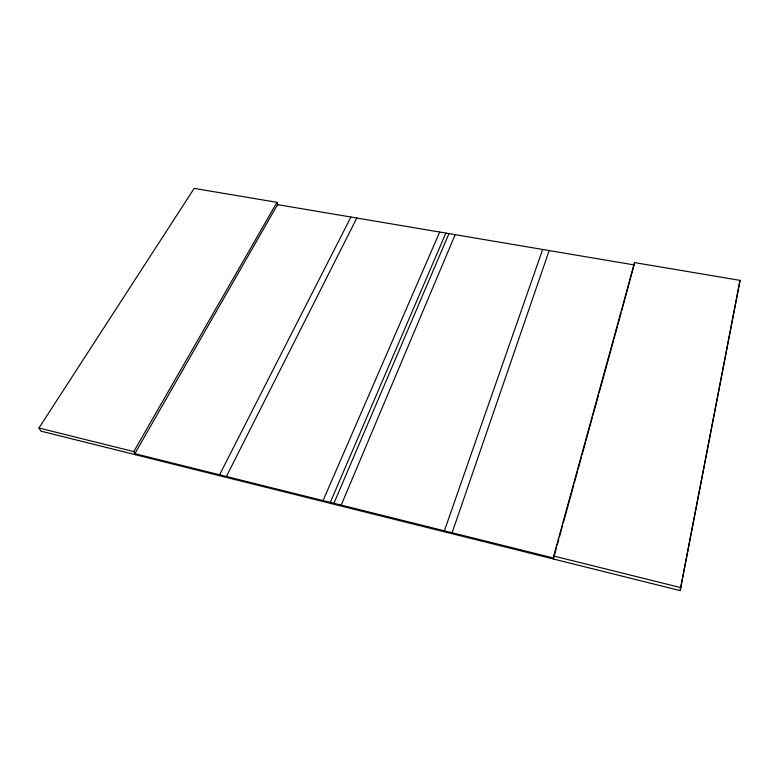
<?xml version="1.0" encoding="UTF-8"?>
<svg xmlns="http://www.w3.org/2000/svg" width="779" height="779" viewBox="0 0 779 779"><rect width="100%" height="100%" fill="white"/><g stroke="black" fill="none" stroke-linecap="round" stroke-linejoin="round"><path stroke-width="1.17" d="M553.587 559.04L553.703 556.021L634.593 262.601L740.05 280.372L680.125 590.609L40.849 431.128L38.95 428.012L194.185 188.391L276.973 202.336L277.811 205.763M621.749 310.685L634.593 262.601M680.125 590.609L740.05 280.372M556.537 547.491L553.626 558.037L134.825 453.67L277.528 204.624L634.34 264.967M557.18 545.144L558.796 539.282M559.439 536.935L562.672 525.212M563.314 522.865L573.646 485.356M574.289 483.009L577.521 471.285M578.164 468.948L581.397 457.224M582.04 454.878L585.263 443.154M585.915 440.807L592.371 417.369M593.014 415.022L598.506 395.089M599.148 392.752L613.355 341.173M613.998 338.826L617.231 327.102M617.874 324.755L621.106 313.031M452.122 532.739L549.176 250.565M444.39 530.811L542.651 249.465M341.212 505.104L455.16 234.664M333.928 503.283L448.957 233.622M330.296 502.387L445.861 233.096M323.061 500.576L439.687 232.054M226.416 476.495L356.801 218.032M219.59 474.791L350.91 217.039M135.351 454.702L133.774 451.586L276.973 202.336M38.95 428.012L133.774 451.586M553.703 556.021L680.817 587.629"/></g></svg>
